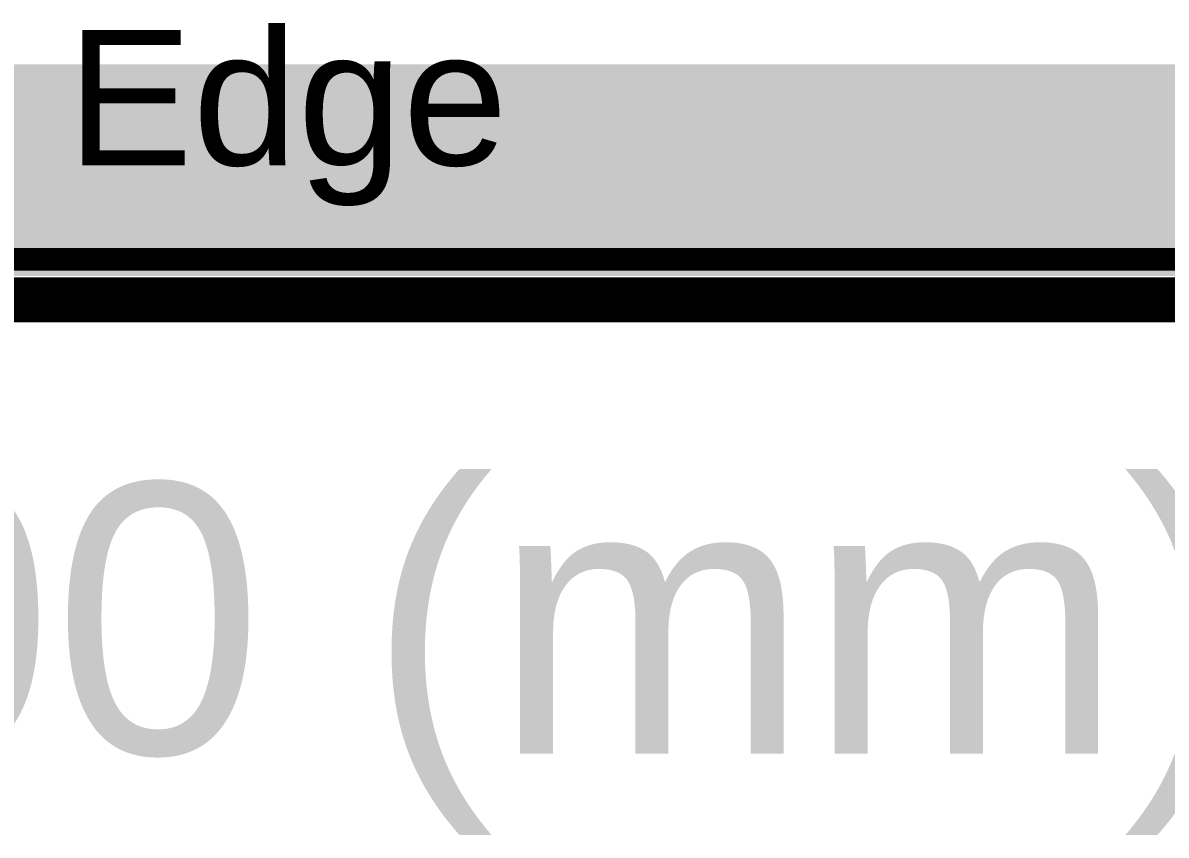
# Model space of a CAD drawing. Header units: inches. Extents: x -0.14 to 1.19, y -0.12 to 0.99.
# Drawn here: x 0.461 to 0.7148, y -0.119 to 0.0612 of the extents above; entities that cross this region are included whole.
import ezdxf

# ---------------------------------------------------------------- set-up
doc = ezdxf.new("R2010")
doc.units = ezdxf.units.IN
doc.header["$MEASUREMENT"] = 0
for name, color, linetype in [('Board Outline', 216, 'Continuous'), ('Dimension', 6, 'Continuous'), ('Top Layer', 1, 'Continuous'), ('Top Overlay', 2, 'Continuous')]:
    doc.layers.add(name, color=color, linetype=linetype)
doc.styles.add('Arial', font='', dxfattribs={"height": 0.2})
doc.styles.get('Arial').set_extended_font_data('Arial')

# ---------------------------------------------------------------- blocks, each defined once
blk = doc.blocks.new('AFC07_S32FCA_00__18')
at = {"layer": 'Top Overlay'}
blk.add_lwpolyline([(-0.42732, -0.143, 0.005, 0.005, 0), (0.42732, -0.143, 0.005, 0.005, 0)], format="xyseb", dxfattribs=at)
at = {"layer": 'Top Overlay', "style": 'Arial'}
blk.add_text('Board Edge ', height=0.03, dxfattribs=at).set_placement((-0.20858, -0.12214))

msp = doc.modelspace()

# ---------------------------------------------------------------- hatches: boundary and pattern name
at = {"layer": 'Top Layer'}
msp.add_hatch(color=1, dxfattribs=at).paths.add_polyline_path([(0.154, 0.005), (0.922, 0.005), (0.922, 0.052), (0.154, 0.052)])

# ---------------------------------------------------------------- linework, layer by layer
at = {"layer": 'Board Outline'}
msp.add_lwpolyline([(0, -0.00025, 0.01, 0.01, 0), (1.1811, -0.00025, 0.01, 0.01, 0)], format="xyseb", dxfattribs=at)

# ---------------------------------------------------------------- block references
msp.add_blockref('AFC07_S32FCA_00__18', (0.55589, 0.15172))

# ---------------------------------------------------------------- texts
at = {"layer": 'Dimension', "style": 'Arial'}
msp.add_text('30.00 (mm)', height=0.06, dxfattribs=at).set_placement((0.30464, -0.10099))

doc.saveas('drawing.dxf')
